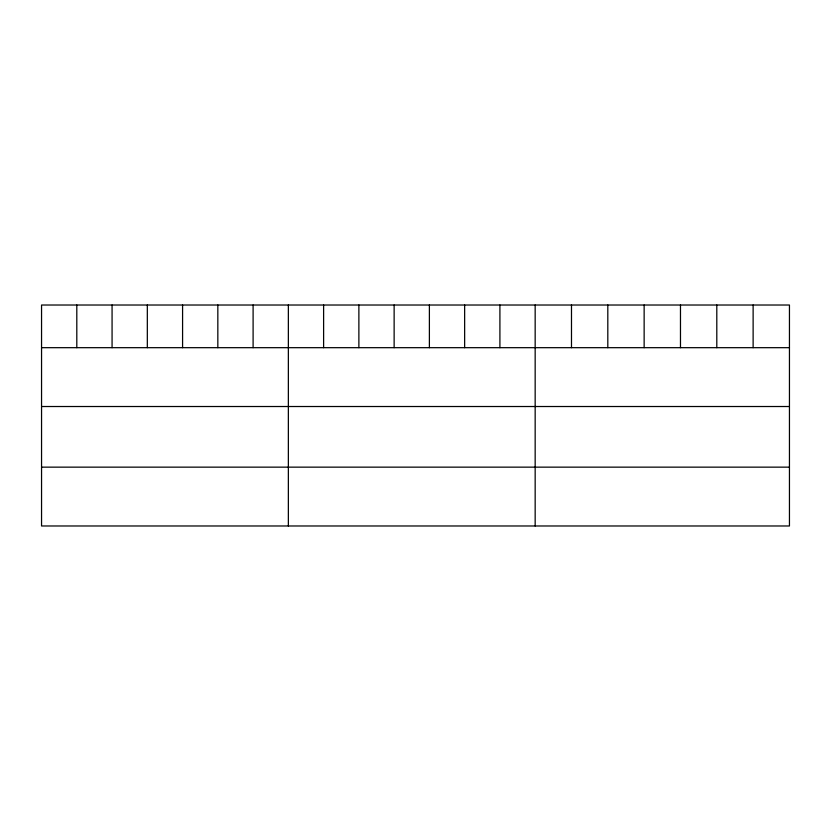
<?xml version="1.0" encoding="UTF-8"?>
<svg xmlns="http://www.w3.org/2000/svg" width="831" height="831" viewBox="0 0 831 831"><rect width="100%" height="100%" fill="white"/><g stroke="black" fill="none" stroke-linecap="round" stroke-linejoin="round"><path stroke-width="1.25" d="M789.45 347.68L789.45 525.981L41.55 525.981L41.55 305.019L789.45 305.019L789.45 347.68L41.55 347.68M41.55 406.515L789.45 406.515M41.55 467.147L789.45 467.147M753.125 305.019L753.125 347.68M716.8 305.019L716.8 347.68M680.475 305.019L680.475 347.68M644.139 305.019L644.139 347.68M607.814 305.019L607.814 347.68M571.489 305.019L571.489 347.68M535.164 305.019L535.164 525.981M499.909 305.019L499.909 347.68M464.643 305.019L464.643 347.68M429.388 305.019L429.388 347.68M394.133 305.019L394.133 347.68M358.878 305.019L358.878 347.68M323.612 305.019L323.612 347.68M288.357 305.019L288.357 525.981M253.102 305.019L253.102 347.68M217.836 305.019L217.836 347.68M182.581 305.019L182.581 347.68M147.326 305.019L147.326 347.68M112.071 305.019L112.071 347.68M76.805 305.019L76.805 347.68"/></g></svg>
